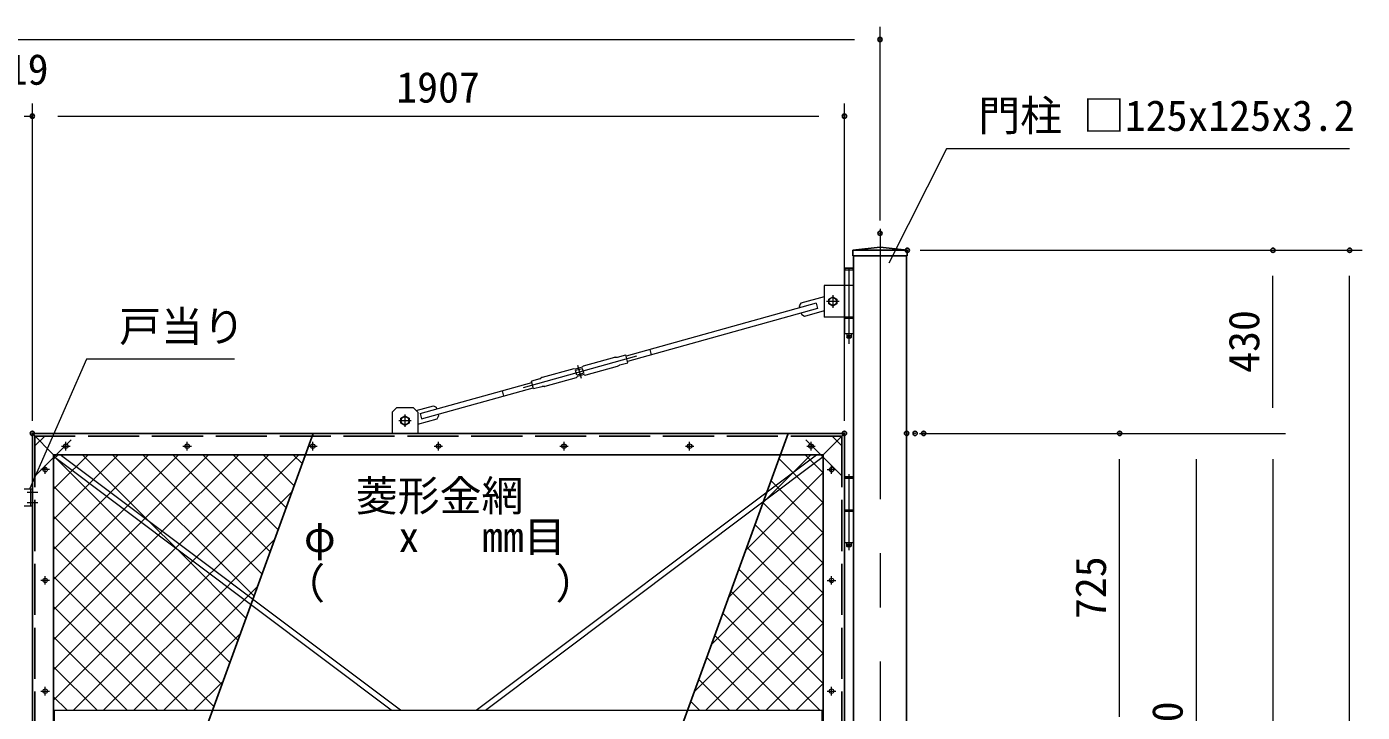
# Model space of a CAD drawing. Units: millimetres, scale not verified. Extents: x -6300 to 6300, y -4455 to 4455.
# Drawn here: x -2373 to 763, y -562 to 1047 of the extents above; entities that cross this region are included whole.
import ezdxf
from ezdxf.enums import TextEntityAlignment as Align

# ---------------------------------------------------------------- set-up
doc = ezdxf.new("R2010")
doc.units = ezdxf.units.MM
doc.header["$LTSCALE"] = 20
doc.header["$PDMODE"] = 32
doc.header["$PDSIZE"] = 10
doc.linetypes.add('DASHED', pattern=[7.5, 6, -1.5])
doc.linetypes.add('USER1', pattern=[50.8, 31.75, -6.35, 6.35, -6.35])
for name, color, linetype, lineweight in [('0-4_D-STR-DIM', 7, 'Continuous', 13), ('0-6_Defpoints', 8, 'Continuous', 25), ('0-7_D-STR-TXT', 7, 'Continuous', 13), ('0-8_D-STR2', 7, 'Continuous', 13), ('0-9_D-STR1', 1, 'Continuous', 25), ('0-A_D-BMK', 2, 'USER1', 13), ('0-B_D-STR3', 3, 'Continuous', 13)]:
    doc.layers.add(name, color=color, linetype=linetype, lineweight=lineweight)
doc.styles.add('ＭＳ ゴシック', font='')
doc.styles.get('ＭＳ ゴシック').set_extended_font_data('MS Gothic')

msp = doc.modelspace()

# ---------------------------------------------------------------- linework, layer by layer
at = {"layer": '0-4_D-STR-DIM'}
for p, q in [((-369.16, 592.5), (-369.16, 1047.38)), ((-4309.16, 1017.38), (-429.16, 1017.38)), ((-2359.66, 122.5), (-2359.66, 867.38)), ((-2359.66, 122.5), (-2359.66, 867.38)), ((-452.66, 122.5), (-452.66, 867.38)), ((-2378.66, 837.38), (-2359.66, 837.38)), ((-2299.66, 837.38), (-2239.66, 837.38)), ((-2299.66, 837.38), (-512.66, 837.38)), ((-275.06, 522.5), (583.34, 522.5)), ((-275.06, 522.5), (763.34, 522.5)), ((553.34, 152.5), (553.34, 462.5)), ((733.34, -1797.5), (733.34, 462.5)), ((-276.66, 92.5), (223.34, 92.5)), ((-276.66, 92.5), (403.34, 92.5)), ((-256.66, 92.5), (583.34, 92.5)), ((-236.66, 92.5), (583.34, 92.5)), ((193.34, -572.5), (193.34, 32.5)), ((373.34, 32.5), (373.34, -1297.5)), ((553.34, 32.5), (553.34, -1347.5))]:
    msp.add_line(p, q, dxfattribs=at)
at = {"layer": '0-6_Defpoints'}
for p, q in [((-1700.1, 92.5), (-2227.86, -1357.5)), ((-584.46, 92.5), (-1110.04, -1351.5))]:
    msp.add_line(p, q, dxfattribs=at)
for p in [(-369.16, 1017.38), (-2359.66, 837.38), (-452.66, 837.38), (-369.16, 562.5), (-305.06, 522.5), (553.34, 522.5), (733.34, 522.5), (-2359.66, 92.5), (-2359.66, 92.5), (-452.66, 92.5), (-306.66, 92.5), (-286.66, 92.5), (-266.66, 92.5), (193.34, 92.5)]:
    msp.add_point(p, dxfattribs=at)
at = {"layer": '0-7_D-STR-TXT'}
for points in [[(733.29, 760.66), (-213.02, 760.66), (-348.71, 492.53)], [(-1884.76, 266.91), (-2232.21, 266.91), (-2366.42, -38.61)]]:
    msp.add_lwpolyline(points, dxfattribs=at)
at = {"layer": '0-8_D-STR2'}
for p, q in [((-2256.67, 14.48), (-2228.65, 42.5)), ((-2216.29, -15.85), (-2157.94, 42.5)), ((-2175.91, -46.18), (-2087.23, 42.5)), ((-1839.13, -289.47), (-2171.1, 42.5)), ((-2135.53, -76.51), (-2016.52, 42.5)), ((-1820.26, -237.63), (-2100.39, 42.5)), ((-2095.15, -106.84), (-1945.81, 42.5)), ((-2054.77, -137.17), (-1875.1, 42.5)), ((-1801.39, -185.79), (-2029.68, 42.5)), ((-2014.39, -167.5), (-1804.39, 42.5)), ((-1974.01, -197.83), (-1733.68, 42.5)), ((-1782.52, -133.94), (-1958.97, 42.5)), ((-1763.65, -82.1), (-1888.26, 42.5)), ((-1744.78, -30.26), (-1817.55, 42.5)), ((-1725.92, 21.58), (-1746.84, 42.5)), ((-643.33, -69.23), (-531.6, 42.5)), ((-502.66, -70.3), (-606.08, 33.11)), ((-602.86, 41.95), (-602.31, 42.5)), ((-502.66, 0.41), (-544.76, 42.5)), ((-2309.66, -38.51), (-2265.96, 5.2)), ((-2265.96, 5.2), (-2256.67, 14.48)), ((-683.79, -180.4), (-502.66, 0.73)), ((-2309.66, -109.22), (-2225.58, -25.13)), ((-1895.74, -445), (-2309.66, -31.07)), ((-2225.58, -25.13), (-2216.29, -15.85)), ((-502.66, -141.01), (-624.95, -18.73)), ((-2309.66, -179.93), (-2185.2, -55.46)), ((-2185.2, -55.46), (-2175.91, -46.18)), ((-1933.63, -228.16), (-1749.97, -44.5)), ((-2309.66, -250.64), (-2144.82, -85.79)), ((-2144.82, -85.79), (-2135.53, -76.51)), ((-724.26, -291.58), (-502.66, -69.98)), ((-502.66, -211.72), (-643.82, -70.57)), ((-1914.6, -496.84), (-2309.66, -101.78)), ((-2309.66, -321.35), (-2104.44, -116.13)), ((-2104.44, -116.13), (-2095.15, -106.84)), ((-502.66, -282.44), (-662.68, -122.41)), ((-2309.66, -392.06), (-2064.06, -146.46)), ((-2064.06, -146.46), (-2054.77, -137.17)), ((-1893.25, -258.49), (-1790.43, -155.67)), ((-764.72, -402.75), (-502.66, -140.69)), ((-1933.47, -548.68), (-2309.66, -172.49)), ((-2309.66, -462.77), (-2023.68, -176.79)), ((-2023.68, -176.79), (-2014.39, -167.5)), ((-502.66, -353.15), (-681.55, -174.25)), ((-2309.66, -533.48), (-1983.3, -207.12)), ((-1983.3, -207.12), (-1974.01, -197.83)), ((-805.19, -513.93), (-502.66, -211.41)), ((-1995.37, -557.5), (-2309.66, -243.2)), ((-2262.97, -557.5), (-1942.92, -237.45)), ((-1942.92, -237.45), (-1933.63, -228.16)), ((-502.66, -423.86), (-700.42, -226.1)), ((-2192.26, -557.5), (-1902.54, -267.78)), ((-1902.54, -267.78), (-1893.25, -258.49)), ((-778.04, -557.5), (-502.66, -282.12)), ((-502.66, -494.57), (-719.29, -277.94)), ((-2066.08, -557.5), (-2309.66, -313.91)), ((-510.44, -557.5), (-738.16, -329.78)), ((-707.33, -557.5), (-502.66, -352.83)), ((-2136.79, -557.5), (-2309.66, -384.62)), ((-2050.83, -557.5), (-1871.36, -378.02)), ((-581.15, -557.5), (-757.03, -381.62)), ((-651.86, -557.5), (-775.9, -433.46)), ((-636.62, -557.5), (-502.66, -423.54)), ((-2207.5, -557.5), (-2309.66, -455.33)), ((-1980.12, -557.5), (-1911.82, -489.2)), ((-722.57, -557.5), (-794.77, -485.3)), ((-565.91, -557.5), (-502.66, -494.25)), ((-2278.21, -557.5), (-2309.66, -526.05)), ((-793.28, -557.5), (-813.64, -537.15))]:
    msp.add_line(p, q, dxfattribs=at)
for points in [[(-2309.66, 32.2), (-2308.84, 33.03), (-2299.36, 42.5)], [(-1876.87, -393.15), (-2293.43, 23.41), (-2308.09, 38.07)], [(-1858, -341.31), (-2019.04, -180.27), (-2084.37, -114.94), (-2241.81, 42.5)], [(-2121.55, -557.5), (-1862.16, -298.11), (-1852.87, -288.83), (-1830.9, -266.85)]]:
    msp.add_lwpolyline(points, dxfattribs=at)
at = {"layer": '0-9_D-STR1'}
for p, q in [((-305.06, 522.5), (-433.26, 522.5)), ((-433.26, 522.5), (-433.26, 509.5)), ((-305.06, 509.5), (-433.26, 509.5)), ((-431.66, 509.5), (-431.66, -1857.5)), ((-306.66, 509.5), (-306.66, -1857.5)), ((-305.06, 522.5), (-305.06, 509.5)), ((-2359.66, 92.5), (-2359.66, -615.5)), ((-452.66, 92.5), (-2359.66, 92.5)), ((-2359.66, 92.5), (-2309.66, 42.5)), ((-452.66, 92.5), (-502.66, 42.5)), ((-452.66, 92.5), (-452.66, -1357.5)), ((-2309.66, 42.5), (-2309.66, -615.5)), ((-502.66, 42.5), (-2309.66, 42.5)), ((-502.66, 42.5), (-502.66, -1307.5))]:
    msp.add_line(p, q, dxfattribs=at)
at = {"layer": '0-9_D-STR1', "linetype": 'DASHED'}
for p, q in [((-2353.66, 86.5), (-2353.66, -615.5)), ((-458.91, 86.5), (-2353.41, 86.5)), ((-458.66, 86.5), (-458.66, -1351.5))]:
    msp.add_line(p, q, dxfattribs=at)
at = {"layer": '0-9_D-STR1'}
msp.add_lwpolyline([(-305.06, 522.5), (-369.16, 529.5), (-433.26, 522.5)], dxfattribs=at)
at = {"layer": '0-A_D-BMK'}
for p, q in [((-369.16, 573.04), (-369.16, -1895.36)), ((-442.16, 481.53), (-442.16, 302.91)), ((-480.16, 417.3), (-480.16, 387.7)), ((-465.36, 402.5), (-494.96, 402.5)), ((-438.16, 321.5), (-446.16, 321.5)), ((-941.37, 273.94), (-1207.24, 199.83)), ((-1070.05, 221.61), (-1078.51, 251.98)), ((-1484.66, 137.3), (-1484.66, 107.7)), ((-1469.86, 122.5), (-1499.46, 122.5)), ((-2281.16, 52.5), (-2281.16, 72.5)), ((-1996.16, 52.5), (-1996.16, 72.5)), ((-1701.16, 52.5), (-1701.16, 72.5)), ((-1406.16, 52.5), (-1406.16, 72.5)), ((-1111.16, 52.5), (-1111.16, 72.5)), ((-816.16, 52.5), (-816.16, 72.5)), ((-531.16, 52.5), (-531.16, 72.5)), ((-2291.16, 62.5), (-2271.16, 62.5)), ((-2006.16, 62.5), (-1986.16, 62.5)), ((-1711.16, 62.5), (-1691.16, 62.5)), ((-1416.16, 62.5), (-1396.16, 62.5)), ((-1121.16, 62.5), (-1101.16, 62.5)), ((-826.16, 62.5), (-806.16, 62.5)), ((-541.16, 62.5), (-521.16, 62.5)), ((-2319.41, 7.5), (-2339.41, 7.5)), ((-2329.41, -2.5), (-2329.41, 17.5)), ((-492.91, 7.5), (-472.91, 7.5)), ((-482.91, -2.5), (-482.91, 17.5)), ((-442.16, -2.96), (-442.16, -181.58)), ((-2372.16, -45.5), (-2347.16, -45.5)), ((-2372.16, -69.5), (-2347.16, -69.5)), ((-438.16, -168.5), (-446.16, -168.5)), ((-2329.41, -262.5), (-2329.41, -242.5)), ((-482.91, -262.5), (-482.91, -242.5)), ((-2319.41, -252.5), (-2339.41, -252.5)), ((-492.91, -252.5), (-472.91, -252.5)), ((-2339.41, -512.5), (-2319.41, -512.5)), ((-2329.41, -522.5), (-2329.41, -502.5)), ((-492.91, -512.5), (-472.91, -512.5)), ((-482.91, -522.5), (-482.91, -502.5))]:
    msp.add_line(p, q, dxfattribs=at)
at = {"layer": '0-B_D-STR3'}
for p, q in [((-452.66, 476.5), (-431.66, 476.5)), ((-452.66, 476.5), (-452.66, 326.5)), ((-450.66, 480.5), (-451.66, 479.5)), ((-451.66, 479.5), (-451.66, 476.5)), ((-432.66, 479.5), (-451.66, 479.5)), ((-433.66, 480.5), (-450.66, 480.5)), ((-432.66, 479.5), (-433.66, 480.5)), ((-432.66, 479.5), (-432.66, 476.5)), ((-431.66, 476.5), (-431.66, 326.5)), ((-452.66, 440.5), (-431.66, 440.5)), ((-500.16, 413.54), (-555.47, 398.12)), ((-519.2, 398.37), (-965.27, 274.03)), ((-515.71, 385.85), (-961.78, 261.5)), ((-555.47, 398.12), (-558.94, 391.96)), ((-558.94, 391.96), (-557.73, 387.63)), ((-500.16, 380.32), (-546.87, 367.3)), ((-519.2, 398.37), (-515.71, 385.85)), ((-554.24, 375.11), (-553.03, 370.77)), ((-546.87, 367.3), (-553.03, 370.77)), ((-431.66, 365.5), (-500.16, 365.5)), ((-431.66, 362.5), (-452.66, 362.5)), ((-431.66, 326.5), (-452.66, 326.5)), ((-447.16, 326.5), (-447.16, 317.5)), ((-446.16, 316.5), (-447.16, 317.5)), ((-437.16, 317.5), (-447.16, 317.5)), ((-438.16, 316.5), (-446.16, 316.5)), ((-910.06, 289.42), (-906.57, 276.89)), ((-992.49, 271.11), (-1066.18, 250.57)), ((-991.45, 271.29), (-986.38, 271.37)), ((-985.43, 250.41), (-981.22, 252.86)), ((-985.34, 271.55), (-966.08, 276.92)), ((-980.24, 253.24), (-960.98, 258.62)), ((-960.98, 258.62), (-966.08, 276.92)), ((-1168.37, 220.53), (-1187.63, 215.16)), ((-1163.01, 223.47), (-1167.39, 220.92)), ((-1088.34, 244.4), (-1162.63, 223.69)), ((-1082.43, 223.2), (-1156.12, 202.66)), ((-1085.04, 243.76), (-1088.34, 244.4)), ((-1084.91, 243.27), (-1085.04, 243.76)), ((-1068.53, 247.84), (-1084.91, 243.27)), ((-1067.59, 244.47), (-1083.97, 239.9)), ((-1081.02, 229.31), (-1083.97, 239.9)), ((-1079.94, 225.45), (-1082.43, 223.2)), ((-1064.64, 233.87), (-1081.02, 229.31)), ((-1063.7, 230.5), (-1080.08, 225.94)), ((-1079.94, 225.45), (-1080.08, 225.94)), ((-1064.64, 233.87), (-1067.59, 244.47)), ((-1063.57, 230.02), (-1063.7, 230.5)), ((-1063.57, 230.02), (-1060.27, 229.38)), ((-986.6, 249.92), (-1060.27, 229.38)), ((-1449.11, 139.16), (-1186.83, 212.27)), ((-1445.62, 126.64), (-1183.34, 199.75)), ((-1256.8, 192.59), (-1253.31, 180.07)), ((-1182.53, 196.86), (-1187.63, 215.16)), ((-1163.27, 202.23), (-1182.53, 196.86)), ((-1157.16, 202.49), (-1162.23, 202.4)), ((-1504.66, 152.5), (-1514.66, 142.5)), ((-1514.66, 142.5), (-1514.66, 92.5)), ((-1464.66, 152.5), (-1504.66, 152.5)), ((-1464.66, 152.5), (-1454.66, 142.5)), ((-1454.66, 142.5), (-1454.66, 92.5)), ((-1454.66, 114.26), (-1409.36, 126.88)), ((-1449.11, 139.16), (-1445.62, 126.64)), ((-1409.36, 126.88), (-1405.88, 133.04)), ((-1407.09, 137.38), (-1405.88, 133.04)), ((-1517.08, -557.5), (-2309.91, 38.03)), ((-1495.44, -557.5), (-2294.23, 42.5)), ((-1317.39, -557.5), (-518.6, 42.5)), ((-1295.74, -557.5), (-502.91, 38.03)), ((-431.66, -13.5), (-452.66, -13.5)), ((-452.66, -13.5), (-452.66, -164.5)), ((-450.66, -9.5), (-451.66, -10.5)), ((-451.66, -10.5), (-451.66, -13.5)), ((-432.66, -10.5), (-451.66, -10.5)), ((-433.66, -9.5), (-450.66, -9.5)), ((-432.66, -10.5), (-433.66, -9.5)), ((-432.66, -10.5), (-432.66, -13.5)), ((-431.66, -13.5), (-431.66, -164.5)), ((-2378.66, -37.5), (-2359.66, -37.5)), ((-2363.66, -37.5), (-2363.66, -77.5)), ((-2378.66, -77.5), (-2359.66, -77.5)), ((-431.66, -87.5), (-452.66, -87.5)), ((-431.66, -90.5), (-452.66, -90.5)), ((-431.66, -164.5), (-452.66, -164.5)), ((-447.66, -164.5), (-447.66, -172.5)), ((-446.66, -173.5), (-447.66, -172.5)), ((-436.66, -172.5), (-447.66, -172.5)), ((-437.66, -173.5), (-446.66, -173.5)), ((-436.66, -172.5), (-437.66, -173.5)), ((-436.66, -164.5), (-436.66, -172.5)), ((-2309.66, -557.5), (-502.66, -557.5)), ((-2307.66, -615.5), (-2307.66, -557.5)), ((-504.66, -707.5), (-504.66, -557.5))]:
    msp.add_line(p, q, dxfattribs=at)
at = {"layer": '0-B_D-STR3', "linetype": 'DASHED'}
for p, q in [((-2353.66, 63.33), (-2330.44, 86.5)), ((-2353.66, -7.5), (-2259.66, 86.5)), ((-458.66, -7.32), (-552.66, 86.5)), ((-458.66, 63.33), (-481.88, 86.5))]:
    msp.add_line(p, q, dxfattribs=at)
at = {"layer": '0-B_D-STR3'}
for points in [[(-431.66, 439.5), (-500.16, 439.5), (-500.16, 365.5)], [(-437.16, 326.5), (-437.16, 317.5), (-438.16, 316.5)], [(-1068.53, 247.84), (-1068.67, 248.32), (-1066.18, 250.57)], [(-1458.55, 146.39), (-1417.95, 157.71), (-1411.79, 154.23), (-1410.58, 149.9)]]:
    msp.add_lwpolyline(points, dxfattribs=at)
for points in [[(-470.66, 397.02), (-480.16, 391.53), (-489.66, 397.02), (-489.66, 407.99), (-480.16, 413.47), (-470.66, 407.99)], [(-1475.16, 117.02), (-1484.66, 111.53), (-1494.16, 117.02), (-1494.16, 127.99), (-1484.66, 133.47), (-1475.16, 127.99)]]:
    msp.add_lwpolyline(points, close=True, dxfattribs=at)
for centre, radius in [((-480.16, 402.5), 9), ((-442.16, 321.5), 2), ((-1484.66, 122.5), 9), ((-2281.16, 62.5), 5.25), ((-1996.16, 62.5), 5.25), ((-1701.16, 62.5), 5.25), ((-1406.16, 62.5), 5.25), ((-1111.16, 62.5), 5.25), ((-816.16, 62.5), 5.25), ((-531.16, 62.5), 5.25), ((-2329.41, 7.5), 5.25), ((-482.91, 7.5), 5.25), ((-442.16, -168.5), 2), ((-2329.41, -252.5), 5.25), ((-482.91, -252.5), 5.25), ((-2329.41, -512.5), 5.25), ((-482.91, -512.5), 5.25)]:
    msp.add_circle(centre, radius, dxfattribs=at)
for centre, start, end in [((-991.15, 266.3), 93.48082, 105.57558), ((-986.69, 276.36), 273.48082, 285.57558), ((-978.9, 248.43), 105.57558, 117.67034), ((-1169.71, 225.35), 285.57558, 297.67034), ((-1160.68, 219.04), 105.57558, 117.67034), ((-987.94, 254.73), 285.57558, 300.18043), ((-1161.92, 197.41), 93.48082, 105.57558), ((-1157.46, 207.48), 273.48082, 285.57558)]:
    msp.add_arc(centre, 5, start, end, dxfattribs=at)

# ---------------------------------------------------------------- texts
at = {"layer": '0-4_D-STR-DIM', "style": 'ＭＳ ゴシック'}
for s, p in [('19', (-2419.79, 889.51)), ('1907', (-1505.16, 847.51))]:
    msp.add_text(s, height=72.14, dxfattribs=at).set_placement(p, align=Align.BOTTOM_LEFT)
for s, p in [('430', (543.22, 234.75)), ('725', (183.22, -343.27)), ('1450', (363.22, -732.85))]:
    msp.add_text(s, height=72.14, rotation=90, dxfattribs=at).set_placement(p, align=Align.BOTTOM_LEFT)
at = {"layer": '0-7_D-STR-TXT', "style": 'ＭＳ ゴシック'}
for s, p in [('門柱 □125x125x3.2', (-138.54, 781.06)), ('戸当り', (-2155.82, 286.17)), ('菱形金網', (-1600.08, -111.52)), ('φ   x   mm目', (-1721.91, -207.55)), ('（\u3000\u3000   \u3000\u3000）', (-1770.64, -317.2))]:
    msp.add_text(s, height=72.14, dxfattribs=at).set_placement(p, align=Align.BOTTOM_LEFT)

doc.saveas('drawing.dxf')
